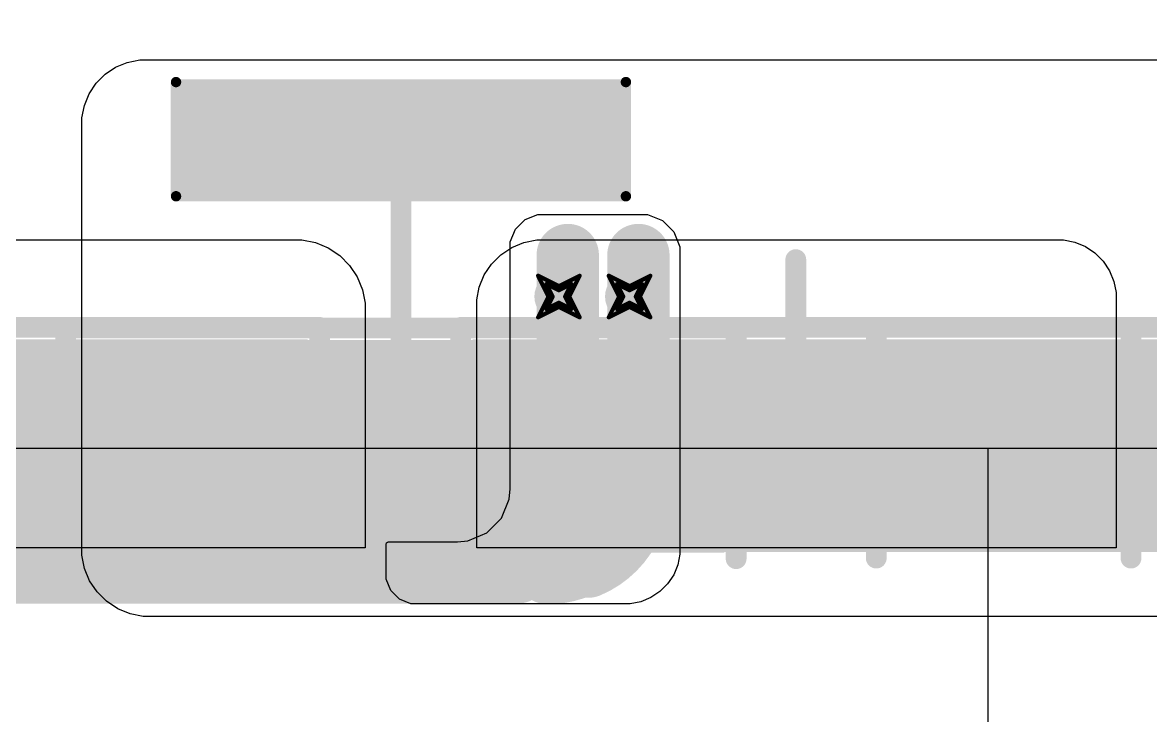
# Model space of a CAD drawing. Header units: inches. Extents: x -2 to 5376, y -4 to 5426.
# Drawn here: x 43.38 to 57.17, y 47.4 to 55.88 of the extents above; entities that cross this region are included whole.
import ezdxf

# ---------------------------------------------------------------- set-up
doc = ezdxf.new("R2010")
doc.units = ezdxf.units.IN
for name, color, linetype in [('Bottom Layer', 5, 'Continuous'), ('Bottom Overlay', 54, 'Continuous'), ('Bottom Paste', 16, 'Continuous'), ('Bottom Solder', 6, 'Continuous'), ('Drill Drawing', 1, 'Continuous'), ('Layer 1', 16, 'Continuous'), ('Layer 2', 76, 'Continuous'), ('Top Layer', 1, 'Continuous'), ('Top Overlay', 2, 'Continuous'), ('Top Paste', 8, 'Continuous'), ('Top Solder', 216, 'Continuous'), ('Via Holes', 16, 'Continuous')]:
    doc.layers.add(name, color=color, linetype=linetype)

# ---------------------------------------------------------------- blocks, each defined once
blk = doc.blocks.new('R___2030_B_40')
at = {"layer": 'Bottom Layer'}
for points in [[(-1.7499965, 3.9000049), (-1.7499965, -3.9000049), (-4.2499915, -3.9000049), (-4.2499915, 3.9000049)], [(4.2499915, 3.9000049), (4.2499915, -3.9000049), (1.7499965, -3.9000049), (1.7499965, 3.9000049)]]:
    blk.add_hatch(color=5, dxfattribs=at).paths.add_polyline_path(points)
at = {"layer": 'Bottom Paste'}
for points in [[(-1.7499965, 3.9000049), (-1.7499965, -3.9000049), (-4.2499915, -3.9000049), (-4.2499915, 3.9000049)], [(4.2499915, 3.9000049), (4.2499915, -3.9000049), (1.7499965, -3.9000049), (1.7499965, 3.9000049)]]:
    blk.add_hatch(color=16, dxfattribs=at).paths.add_polyline_path(points)
at = {"layer": 'Bottom Solder'}
for points in [[(-1.6991965, 3.9508049), (-1.6991965, -3.9508049), (-4.300791499999999, -3.9508049), (-4.300791499999999, 3.9508049)], [(4.300791499999999, 3.9508049), (4.300791499999999, -3.9508049), (1.6991965, -3.9508049), (1.6991965, 3.9508049)]]:
    blk.add_hatch(color=6, dxfattribs=at).paths.add_polyline_path(points)
at = {"layer": 'Bottom Overlay'}
for points in [[(-4.4475908, 4.096816799999999, 0.254, 0.254, 0), (-1.6255746, 4.096816799999999, 0.254, 0.254, 0)], [(-4.4475908, 4.096816799999999, 0.254, 0.254, 0), (-4.4475908, -4.096816799999999, 0.254, 0.254, 0)], [(1.6255746, 4.096816799999999, 0.254, 0.254, 0), (4.4475908, 4.096816799999999, 0.254, 0.254, 0)], [(4.4475908, 4.096816799999999, 0.254, 0.254, 0), (4.4475908, -4.096816799999999, 0.254, 0.254, 0)], [(-4.4475908, -4.096816799999999, 0.254, 0.254, 0), (-1.6255746, -4.096816799999999, 0.254, 0.254, 0)], [(1.6255746, -4.096816799999999, 0.254, 0.254, 0), (4.4475908, -4.096816799999999, 0.254, 0.254, 0)]]:
    blk.add_lwpolyline(points, format="xyseb", dxfattribs=at)
for points in [[(-4.5110908, 4.096816799999999, 0.127, 0.127, 1), (-4.3840908, 4.096816799999999, 0.127, 0.127, 1)], [(-4.5110908, 4.096816799999999, 0.127, 0.127, 1), (-4.3840908, 4.096816799999999, 0.127, 0.127, 1)], [(-1.6890746, 4.096816799999999, 0.127, 0.127, 1), (-1.5620746, 4.096816799999999, 0.127, 0.127, 1)], [(1.5620746, 4.096816799999999, 0.127, 0.127, 1), (1.6890746, 4.096816799999999, 0.127, 0.127, 1)], [(4.3840908, 4.096816799999999, 0.127, 0.127, 1), (4.5110908, 4.096816799999999, 0.127, 0.127, 1)], [(4.3840908, 4.096816799999999, 0.127, 0.127, 1), (4.5110908, 4.096816799999999, 0.127, 0.127, 1)], [(-4.5110908, -4.096816799999999, 0.127, 0.127, 1), (-4.3840908, -4.096816799999999, 0.127, 0.127, 1)], [(-4.5110908, -4.096816799999999, 0.127, 0.127, 1), (-4.3840908, -4.096816799999999, 0.127, 0.127, 1)], [(-1.6890746, -4.096816799999999, 0.127, 0.127, 1), (-1.5620746, -4.096816799999999, 0.127, 0.127, 1)], [(1.5620746, -4.096816799999999, 0.127, 0.127, 1), (1.6890746, -4.096816799999999, 0.127, 0.127, 1)], [(4.3840908, -4.096816799999999, 0.127, 0.127, 1), (4.5110908, -4.096816799999999, 0.127, 0.127, 1)], [(4.3840908, -4.096816799999999, 0.127, 0.127, 1), (4.5110908, -4.096816799999999, 0.127, 0.127, 1)]]:
    blk.add_lwpolyline(points, format="xyseb", close=True, dxfattribs=at)
blk = doc.blocks.new('R___2030_42')
at = {"layer": 'Top Layer'}
for points in [[(-4.2499915, -3.9000049), (-4.2499915, 3.9000049), (-1.7499965, 3.9000049), (-1.7499965, -3.9000049)], [(1.7499965, -3.9000049), (1.7499965, 3.9000049), (4.2499915, 3.9000049), (4.2499915, -3.9000049)]]:
    blk.add_hatch(color=1, dxfattribs=at).paths.add_polyline_path(points)
at = {"layer": 'Top Paste'}
for points in [[(-4.2499915, -3.9000049), (-4.2499915, 3.9000049), (-1.7499965, 3.9000049), (-1.7499965, -3.9000049)], [(1.7499965, -3.9000049), (1.7499965, 3.9000049), (4.2499915, 3.9000049), (4.2499915, -3.9000049)]]:
    blk.add_hatch(color=8, dxfattribs=at).paths.add_polyline_path(points)
at = {"layer": 'Top Solder'}
for points in [[(-4.300791499999999, -3.9508049), (-4.300791499999999, 3.9508049), (-1.6991965, 3.9508049), (-1.6991965, -3.9508049)], [(1.6991965, -3.9508049), (1.6991965, 3.9508049), (4.300791499999999, 3.9508049), (4.300791499999999, -3.9508049)]]:
    blk.add_hatch(color=216, dxfattribs=at).paths.add_polyline_path(points)
at = {"layer": 'Top Overlay'}
for points in [[(-4.4475908, 4.096816799999999, 0.254, 0.254, 0), (-1.6255746, 4.096816799999999, 0.254, 0.254, 0)], [(-4.4475908, 4.096816799999999, 0.254, 0.254, 0), (-4.4475908, -4.096816799999999, 0.254, 0.254, 0)], [(1.6255746, 4.096816799999999, 0.254, 0.254, 0), (4.4475908, 4.096816799999999, 0.254, 0.254, 0)], [(4.4475908, 4.096816799999999, 0.254, 0.254, 0), (4.4475908, -4.096816799999999, 0.254, 0.254, 0)], [(-4.4475908, -4.096816799999999, 0.254, 0.254, 0), (-1.6255746, -4.096816799999999, 0.254, 0.254, 0)], [(1.6255746, -4.096816799999999, 0.254, 0.254, 0), (4.4475908, -4.096816799999999, 0.254, 0.254, 0)]]:
    blk.add_lwpolyline(points, format="xyseb", dxfattribs=at)
for points in [[(-4.5110908, 4.096816799999999, 0.127, 0.127, 1), (-4.3840908, 4.096816799999999, 0.127, 0.127, 1)], [(-4.5110908, 4.096816799999999, 0.127, 0.127, 1), (-4.3840908, 4.096816799999999, 0.127, 0.127, 1)], [(-1.6890746, 4.096816799999999, 0.127, 0.127, 1), (-1.5620746, 4.096816799999999, 0.127, 0.127, 1)], [(1.5620746, 4.096816799999999, 0.127, 0.127, 1), (1.6890746, 4.096816799999999, 0.127, 0.127, 1)], [(4.3840908, 4.096816799999999, 0.127, 0.127, 1), (4.5110908, 4.096816799999999, 0.127, 0.127, 1)], [(4.3840908, 4.096816799999999, 0.127, 0.127, 1), (4.5110908, 4.096816799999999, 0.127, 0.127, 1)], [(-4.5110908, -4.096816799999999, 0.127, 0.127, 1), (-4.3840908, -4.096816799999999, 0.127, 0.127, 1)], [(-4.5110908, -4.096816799999999, 0.127, 0.127, 1), (-4.3840908, -4.096816799999999, 0.127, 0.127, 1)], [(-1.6890746, -4.096816799999999, 0.127, 0.127, 1), (-1.5620746, -4.096816799999999, 0.127, 0.127, 1)], [(1.5620746, -4.096816799999999, 0.127, 0.127, 1), (1.6890746, -4.096816799999999, 0.127, 0.127, 1)], [(4.3840908, -4.096816799999999, 0.127, 0.127, 1), (4.5110908, -4.096816799999999, 0.127, 0.127, 1)], [(4.3840908, -4.096816799999999, 0.127, 0.127, 1), (4.5110908, -4.096816799999999, 0.127, 0.127, 1)]]:
    blk.add_lwpolyline(points, format="xyseb", close=True, dxfattribs=at)
blk = doc.blocks.new('R___2030_B_45')
at = {"layer": 'Bottom Layer'}
for points in [[(-1.7499965, 3.9000049), (-1.7499965, -3.9000049), (-4.2499915, -3.9000049), (-4.2499915, 3.9000049)], [(4.2499915, 3.9000049), (4.2499915, -3.9000049), (1.7499965, -3.9000049), (1.7499965, 3.9000049)]]:
    blk.add_hatch(color=5, dxfattribs=at).paths.add_polyline_path(points)
at = {"layer": 'Bottom Paste'}
for points in [[(-1.7499965, 3.9000049), (-1.7499965, -3.9000049), (-4.2499915, -3.9000049), (-4.2499915, 3.9000049)], [(4.2499915, 3.9000049), (4.2499915, -3.9000049), (1.7499965, -3.9000049), (1.7499965, 3.9000049)]]:
    blk.add_hatch(color=16, dxfattribs=at).paths.add_polyline_path(points)
at = {"layer": 'Bottom Solder'}
for points in [[(-1.6991965, 3.9508049), (-1.6991965, -3.9508049), (-4.300791499999999, -3.9508049), (-4.300791499999999, 3.9508049)], [(4.300791499999999, 3.9508049), (4.300791499999999, -3.9508049), (1.6991965, -3.9508049), (1.6991965, 3.9508049)]]:
    blk.add_hatch(color=6, dxfattribs=at).paths.add_polyline_path(points)
at = {"layer": 'Bottom Overlay'}
for points in [[(-4.4475908, 4.096816799999999, 0.254, 0.254, 0), (-1.6255746, 4.096816799999999, 0.254, 0.254, 0)], [(-4.4475908, 4.096816799999999, 0.254, 0.254, 0), (-4.4475908, -4.096816799999999, 0.254, 0.254, 0)], [(1.6255746, 4.096816799999999, 0.254, 0.254, 0), (4.4475908, 4.096816799999999, 0.254, 0.254, 0)], [(4.4475908, 4.096816799999999, 0.254, 0.254, 0), (4.4475908, -4.096816799999999, 0.254, 0.254, 0)], [(-4.4475908, -4.096816799999999, 0.254, 0.254, 0), (-1.6255746, -4.096816799999999, 0.254, 0.254, 0)], [(1.6255746, -4.096816799999999, 0.254, 0.254, 0), (4.4475908, -4.096816799999999, 0.254, 0.254, 0)]]:
    blk.add_lwpolyline(points, format="xyseb", dxfattribs=at)
for points in [[(-4.5110908, 4.096816799999999, 0.127, 0.127, 1), (-4.3840908, 4.096816799999999, 0.127, 0.127, 1)], [(-4.5110908, 4.096816799999999, 0.127, 0.127, 1), (-4.3840908, 4.096816799999999, 0.127, 0.127, 1)], [(-1.6890746, 4.096816799999999, 0.127, 0.127, 1), (-1.5620746, 4.096816799999999, 0.127, 0.127, 1)], [(1.5620746, 4.096816799999999, 0.127, 0.127, 1), (1.6890746, 4.096816799999999, 0.127, 0.127, 1)], [(4.3840908, 4.096816799999999, 0.127, 0.127, 1), (4.5110908, 4.096816799999999, 0.127, 0.127, 1)], [(4.3840908, 4.096816799999999, 0.127, 0.127, 1), (4.5110908, 4.096816799999999, 0.127, 0.127, 1)], [(-4.5110908, -4.096816799999999, 0.127, 0.127, 1), (-4.3840908, -4.096816799999999, 0.127, 0.127, 1)], [(-4.5110908, -4.096816799999999, 0.127, 0.127, 1), (-4.3840908, -4.096816799999999, 0.127, 0.127, 1)], [(-1.6890746, -4.096816799999999, 0.127, 0.127, 1), (-1.5620746, -4.096816799999999, 0.127, 0.127, 1)], [(1.5620746, -4.096816799999999, 0.127, 0.127, 1), (1.6890746, -4.096816799999999, 0.127, 0.127, 1)], [(4.3840908, -4.096816799999999, 0.127, 0.127, 1), (4.5110908, -4.096816799999999, 0.127, 0.127, 1)], [(4.3840908, -4.096816799999999, 0.127, 0.127, 1), (4.5110908, -4.096816799999999, 0.127, 0.127, 1)]]:
    blk.add_lwpolyline(points, format="xyseb", close=True, dxfattribs=at)
blk = doc.blocks.new('R___2030_61')
at = {"layer": 'Top Layer'}
for points in [[(-4.2499915, -3.9000049), (-4.2499915, 3.9000049), (-1.7499965, 3.9000049), (-1.7499965, -3.9000049)], [(1.7499965, -3.9000049), (1.7499965, 3.9000049), (4.2499915, 3.9000049), (4.2499915, -3.9000049)]]:
    blk.add_hatch(color=1, dxfattribs=at).paths.add_polyline_path(points)
at = {"layer": 'Top Paste'}
for points in [[(-4.2499915, -3.9000049), (-4.2499915, 3.9000049), (-1.7499965, 3.9000049), (-1.7499965, -3.9000049)], [(1.7499965, -3.9000049), (1.7499965, 3.9000049), (4.2499915, 3.9000049), (4.2499915, -3.9000049)]]:
    blk.add_hatch(color=8, dxfattribs=at).paths.add_polyline_path(points)
at = {"layer": 'Top Solder'}
for points in [[(-4.300791499999999, -3.9508049), (-4.300791499999999, 3.9508049), (-1.6991965, 3.9508049), (-1.6991965, -3.9508049)], [(1.6991965, -3.9508049), (1.6991965, 3.9508049), (4.300791499999999, 3.9508049), (4.300791499999999, -3.9508049)]]:
    blk.add_hatch(color=216, dxfattribs=at).paths.add_polyline_path(points)
at = {"layer": 'Top Overlay'}
for points in [[(-4.4475908, 4.096816799999999, 0.254, 0.254, 0), (-1.6255746, 4.096816799999999, 0.254, 0.254, 0)], [(-4.4475908, 4.096816799999999, 0.254, 0.254, 0), (-4.4475908, -4.096816799999999, 0.254, 0.254, 0)], [(1.6255746, 4.096816799999999, 0.254, 0.254, 0), (4.44759334, 4.096816799999999, 0.254, 0.254, 0)], [(4.44759334, 4.096816799999999, 0.254, 0.254, 0), (4.4475908, -4.096814259999999, 0.254, 0.254, 0)], [(-4.4475908, -4.096816799999999, 0.254, 0.254, 0), (-1.6255746, -4.096816799999999, 0.254, 0.254, 0)], [(4.4475908, -4.096814259999999, 0.254, 0.254, 0), (1.6255746, -4.096816799999999, 0.254, 0.254, 0)]]:
    blk.add_lwpolyline(points, format="xyseb", dxfattribs=at)
for points in [[(-4.5110908, 4.096816799999999, 0.127, 0.127, 1), (-4.3840908, 4.096816799999999, 0.127, 0.127, 1)], [(-4.5110908, 4.096816799999999, 0.127, 0.127, 1), (-4.3840908, 4.096816799999999, 0.127, 0.127, 1)], [(-1.6890746, 4.096816799999999, 0.127, 0.127, 1), (-1.5620746, 4.096816799999999, 0.127, 0.127, 1)], [(1.5620746, 4.096816799999999, 0.127, 0.127, 1), (1.6890746, 4.096816799999999, 0.127, 0.127, 1)], [(4.38409334, 4.096816799999999, 0.127, 0.127, 1), (4.51109334, 4.096816799999999, 0.127, 0.127, 1)], [(4.38409334, 4.096816799999999, 0.127, 0.127, 1), (4.51109334, 4.096816799999999, 0.127, 0.127, 1)], [(-4.5110908, -4.096816799999999, 0.127, 0.127, 1), (-4.3840908, -4.096816799999999, 0.127, 0.127, 1)], [(-4.5110908, -4.096816799999999, 0.127, 0.127, 1), (-4.3840908, -4.096816799999999, 0.127, 0.127, 1)], [(-1.6890746, -4.096816799999999, 0.127, 0.127, 1), (-1.5620746, -4.096816799999999, 0.127, 0.127, 1)], [(1.5620746, -4.096816799999999, 0.127, 0.127, 1), (1.6890746, -4.096816799999999, 0.127, 0.127, 1)], [(4.3840908, -4.096814259999999, 0.127, 0.127, 1), (4.5110908, -4.096814259999999, 0.127, 0.127, 1)], [(4.3840908, -4.096814259999999, 0.127, 0.127, 1), (4.5110908, -4.096814259999999, 0.127, 0.127, 1)]]:
    blk.add_lwpolyline(points, format="xyseb", close=True, dxfattribs=at)
blk = doc.blocks.new('C___2220_B_101')
at = {"layer": 'Bottom Layer'}
for points in [[(-3.199997409999999, 2.59999988), (-1.99999727, 2.59999988), (-1.99999727, -2.59999988), (-3.199997409999999, -2.59999988)], [(2.00000235, 2.59999988), (3.20000249, 2.59999988), (3.20000249, -2.59999988), (2.00000235, -2.59999988)]]:
    blk.add_hatch(color=5, dxfattribs=at).paths.add_polyline_path(points)
at = {"layer": 'Bottom Paste'}
for points in [[(-3.199997409999999, 2.59999988), (-1.99999727, 2.59999988), (-1.99999727, -2.59999988), (-3.199997409999999, -2.59999988)], [(2.00000235, 2.59999988), (3.20000249, 2.59999988), (3.20000249, -2.59999988), (2.00000235, -2.59999988)]]:
    blk.add_hatch(color=16, dxfattribs=at).paths.add_polyline_path(points)
at = {"layer": 'Bottom Solder'}
for points in [[(-3.30159741, 2.70159988), (-1.89839727, 2.70159988), (-1.89839727, -2.70159988), (-3.30159741, -2.70159988)], [(1.89840235, 2.70159988), (3.30160249, 2.70159988), (3.30160249, -2.70159988), (1.89840235, -2.70159988)]]:
    blk.add_hatch(color=6, dxfattribs=at).paths.add_polyline_path(points)
at = {"layer": 'Bottom Overlay'}
for points in [[(-3.3274, -2.74919948, 0.127, 0.127, 0), (-3.3274, 2.74919948, 0.127, 0.127, 0)], [(-1.9304, 2.74919948, 0.127, 0.127, 0), (-3.3274, 2.74919948, 0.127, 0.127, 0)], [(3.32740508, 2.74919948, 0.127, 0.127, 0), (1.93040508, 2.74919948, 0.127, 0.127, 0)], [(3.32740508, -2.74919948, 0.127, 0.127, 0), (3.32740508, 2.74919948, 0.127, 0.127, 0)], [(-1.9304, -2.74919948, 0.127, 0.127, 0), (-3.3274, -2.74919948, 0.127, 0.127, 0)], [(3.32740508, -2.74919948, 0.127, 0.127, 0), (1.93040508, -2.74919948, 0.127, 0.127, 0)]]:
    blk.add_lwpolyline(points, format="xyseb", dxfattribs=at)
for points in [[(-3.35915, 2.74919948, 0.0635, 0.0635, 1), (-3.29565, 2.74919948, 0.0635, 0.0635, 1)], [(-3.35915, 2.74919948, 0.0635, 0.0635, 1), (-3.29565, 2.74919948, 0.0635, 0.0635, 1)], [(-1.96215, 2.74919948, 0.0635, 0.0635, 1), (-1.89865, 2.74919948, 0.0635, 0.0635, 1)], [(1.89865508, 2.74919948, 0.0635, 0.0635, 1), (1.96215508, 2.74919948, 0.0635, 0.0635, 1)], [(3.29565508, 2.74919948, 0.0635, 0.0635, 1), (3.35915508, 2.74919948, 0.0635, 0.0635, 1)], [(3.29565508, 2.74919948, 0.0635, 0.0635, 1), (3.35915508, 2.74919948, 0.0635, 0.0635, 1)], [(-3.35915, -2.74919948, 0.0635, 0.0635, 1), (-3.29565, -2.74919948, 0.0635, 0.0635, 1)], [(-3.35915, -2.74919948, 0.0635, 0.0635, 1), (-3.29565, -2.74919948, 0.0635, 0.0635, 1)], [(-1.96215, -2.74919948, 0.0635, 0.0635, 1), (-1.89865, -2.74919948, 0.0635, 0.0635, 1)], [(1.89865508, -2.74919948, 0.0635, 0.0635, 1), (1.96215508, -2.74919948, 0.0635, 0.0635, 1)], [(3.29565508, -2.74919948, 0.0635, 0.0635, 1), (3.35915508, -2.74919948, 0.0635, 0.0635, 1)], [(3.29565508, -2.74919948, 0.0635, 0.0635, 1), (3.35915508, -2.74919948, 0.0635, 0.0635, 1)]]:
    blk.add_lwpolyline(points, format="xyseb", close=True, dxfattribs=at)

msp = doc.modelspace()

# ---------------------------------------------------------------- hatches: boundary and pattern name
at = {"layer": 'Bottom Layer'}
h = msp.add_hatch(color=5, dxfattribs=at)
edge = h.paths.add_edge_path()
edge.add_arc((49.93639492, 52.52916595999999), 0.2999994, 0, 360)
h = msp.add_hatch(color=5, dxfattribs=at)
edge = h.paths.add_edge_path()
edge.add_arc((50.7999873, 52.52916595999999), 0.2999994, 0, 360)
at = {"layer": 'Layer 1'}
h = msp.add_hatch(color=16, dxfattribs=at)
edge = h.paths.add_edge_path()
edge.add_arc((49.93639492, 52.52916595999999), 0.2999994, 0, 360)
h = msp.add_hatch(color=16, dxfattribs=at)
edge = h.paths.add_edge_path()
edge.add_arc((50.7999873, 52.52916595999999), 0.2999994, 0, 360)
at = {"layer": 'Layer 2'}
h = msp.add_hatch(color=76, dxfattribs=at)
edge = h.paths.add_edge_path()
edge.add_arc((49.93639492, 52.52916595999999), 0.2999994, 0, 360)
h = msp.add_hatch(color=76, dxfattribs=at)
edge = h.paths.add_edge_path()
edge.add_arc((50.7999873, 52.52916595999999), 0.2999994, 0, 360)
at = {"layer": 'Top Layer'}
h = msp.add_hatch(color=1, dxfattribs=at)
edge = h.paths.add_edge_path()
edge.add_arc((49.93639492, 52.52916595999999), 0.2999994, 0, 360)
h = msp.add_hatch(color=1, dxfattribs=at)
edge = h.paths.add_edge_path()
edge.add_arc((50.7999873, 52.52916595999999), 0.2999994, 0, 360)
at = {"layer": 'Via Holes'}
h = msp.add_hatch(color=7, dxfattribs=at)
edge = h.paths.add_edge_path()
edge.add_arc((49.93639492, 52.52916595999999), 0.1499997, 0, 360)
h = msp.add_hatch(color=7, dxfattribs=at)
edge = h.paths.add_edge_path()
edge.add_arc((50.7999873, 52.52916595999999), 0.1499997, 0, 360)

# ---------------------------------------------------------------- linework, layer by layer
at = {"layer": 'Bottom Layer'}
for p, q in [((44.66152612, 55.39265274), (44.81305235999999, 55.42279491999999)), ((44.81305235999999, 55.42279491999999), (44.89029884, 55.42279491999999)), ((44.89029884, 55.42279491999999), (44.89030138, 55.42279746)), ((44.89030138, 55.42279746), (61.75389224, 55.42279491999999)), ((44.39033286, 55.24769748), (44.51879082, 55.33352916)), ((44.51879082, 55.33352916), (44.66152612, 55.39265274)), ((44.28108745999999, 55.13845208), (44.39033286, 55.24769748)), ((44.1361322, 54.86725881999999), (44.19525578, 55.00999412)), ((44.19525578, 55.00999412), (44.28108745999999, 55.13845208)), ((44.10599256, 54.71573258), (44.1361322, 54.86725881999999)), ((44.10599001999999, 49.44693946), (44.10599256, 54.63848609999999)), ((44.10599256, 54.63848609999999), (44.10599256, 54.71573258)), ((44.10599001999999, 49.44693946), (44.10599001999999, 49.44693946)), ((44.10599001999999, 49.36505748), (44.10599001999999, 49.44693946)), ((44.1379356, 49.20444566), (44.10599001999999, 49.36505748)), ((44.20060502, 49.05315055999999), (44.1379356, 49.20444566)), ((44.29158528, 48.91699131999999), (44.20060502, 49.05315055999999)), ((44.40738134, 48.80119526), (44.29158528, 48.91699131999999)), ((44.54354058, 48.710215), (44.40738134, 48.80119526)), ((44.69483568, 48.64754558), (44.54354058, 48.710215)), ((44.8554475, 48.61559999999999), (44.69483568, 48.64754558)), ((44.93732948, 48.61559999999999), (44.8554475, 48.61559999999999)), ((61.7474, 48.61559999999999), (44.93732948, 48.61559999999999))]:
    msp.add_line(p, q, dxfattribs=at)
for points in [[(48.00599492, 50.69693696, 0.254, 0.254, 0), (48.00599492, 54.483, 0.254, 0.254, 0)], [(48.00599492, 54.483, 0.254, 0.254, 0), (48.00599999999999, 54.483, 0.254, 0.254, 0)], [(52.83199491999999, 50.82393696, 0.254, 0.254, 0), (52.83199491999999, 52.980971, 0.254, 0.254, 0)], [(52.95899491999999, 50.69693696, 0.254, 0.254, -0.4142135623730951), (52.83199491999999, 50.82393696, 0.254, 0.254, 0)], [(48.00599492, 50.69693696, 0.254, 0.254, 0), (52.95899491999999, 50.69693696, 0.254, 0.254, 0)], [(52.95899491999999, 50.69693696, 0.254, 0.254, 0), (57.91199237999999, 50.69693696, 0.254, 0.254, 0)]]:
    msp.add_lwpolyline(points, format="xyseb", dxfattribs=at)
for points in [[(47.94249492, 54.483, 0.127, 0.127, 1), (48.06949492, 54.483, 0.127, 0.127, 1)], [(47.94249492, 54.483, 0.127, 0.127, 1), (48.06949492, 54.483, 0.127, 0.127, 1)], [(47.9425, 54.483, 0.127, 0.127, 1), (48.0695, 54.483, 0.127, 0.127, 1)], [(52.76849491999999, 52.980971, 0.127, 0.127, 1), (52.89549492, 52.980971, 0.127, 0.127, 1)], [(52.76849491999999, 50.82393696, 0.127, 0.127, 1), (52.89549492, 50.82393696, 0.127, 0.127, 1)], [(52.76849491999999, 50.82393696, 0.127, 0.127, 1), (52.89549492, 50.82393696, 0.127, 0.127, 1)], [(47.94249492, 50.69693696, 0.127, 0.127, 1), (48.06949492, 50.69693696, 0.127, 0.127, 1)], [(47.94249492, 50.69693696, 0.127, 0.127, 1), (48.06949492, 50.69693696, 0.127, 0.127, 1)], [(52.89549492, 50.69693696, 0.127, 0.127, 1), (53.02249491999999, 50.69693696, 0.127, 0.127, 1)], [(52.89549492, 50.69693696, 0.127, 0.127, 1), (53.02249491999999, 50.69693696, 0.127, 0.127, 1)], [(52.89549492, 50.69693696, 0.127, 0.127, 1), (53.02249491999999, 50.69693696, 0.127, 0.127, 1)]]:
    msp.add_lwpolyline(points, format="xyseb", close=True, dxfattribs=at)
at = {"layer": 'Drill Drawing'}
for points in [[(49.68239492, 52.78316596000001, 0.0508, 0.0508, 0), (49.93639492, 52.65616596, 0.0508, 0.0508, 0)], [(49.68239492, 52.78316596000001, 0.0508, 0.0508, 0), (49.80939492, 52.52916595999999, 0.0508, 0.0508, 0)], [(49.93639492, 52.65616596, 0.0508, 0.0508, 0), (50.19039492, 52.78316596000001, 0.0508, 0.0508, 0)], [(50.06339491999999, 52.52916595999999, 0.0508, 0.0508, 0), (50.19039492, 52.78316596000001, 0.0508, 0.0508, 0)], [(50.54598729999999, 52.78316596000001, 0.0508, 0.0508, 0), (50.7999873, 52.65616596, 0.0508, 0.0508, 0)], [(50.54598729999999, 52.78316596000001, 0.0508, 0.0508, 0), (50.6729873, 52.52916595999999, 0.0508, 0.0508, 0)], [(50.7999873, 52.65616596, 0.0508, 0.0508, 0), (51.0539873, 52.78316596000001, 0.0508, 0.0508, 0)], [(50.92698729999999, 52.52916595999999, 0.0508, 0.0508, 0), (51.0539873, 52.78316596000001, 0.0508, 0.0508, 0)], [(49.78399492, 52.68156596, 0.0508, 0.0508, 0), (49.93639492, 52.60536596, 0.0508, 0.0508, 0)], [(49.78399492, 52.68156596, 0.0508, 0.0508, 0), (49.86019492, 52.52916595999999, 0.0508, 0.0508, 0)], [(49.93639492, 52.60536596, 0.0508, 0.0508, 0), (50.08879492, 52.68156596, 0.0508, 0.0508, 0)], [(50.01259492, 52.52916595999999, 0.0508, 0.0508, 0), (50.08879492, 52.68156596, 0.0508, 0.0508, 0)], [(50.6475873, 52.68156596, 0.0508, 0.0508, 0), (50.7999873, 52.60536596, 0.0508, 0.0508, 0)], [(50.6475873, 52.68156596, 0.0508, 0.0508, 0), (50.7237873, 52.52916595999999, 0.0508, 0.0508, 0)], [(50.7999873, 52.60536596, 0.0508, 0.0508, 0), (50.9523873, 52.68156596, 0.0508, 0.0508, 0)], [(50.8761873, 52.52916595999999, 0.0508, 0.0508, 0), (50.9523873, 52.68156596, 0.0508, 0.0508, 0)], [(49.68239492, 52.27516596, 0.0508, 0.0508, 0), (49.80939492, 52.52916595999999, 0.0508, 0.0508, 0)], [(49.78399492, 52.37676596, 0.0508, 0.0508, 0), (49.86019492, 52.52916595999999, 0.0508, 0.0508, 0)], [(50.01259492, 52.52916595999999, 0.0508, 0.0508, 0), (50.08879492, 52.37676596, 0.0508, 0.0508, 0)], [(50.06339491999999, 52.52916595999999, 0.0508, 0.0508, 0), (50.19039492, 52.27516596, 0.0508, 0.0508, 0)], [(50.54598729999999, 52.27516596, 0.0508, 0.0508, 0), (50.6729873, 52.52916595999999, 0.0508, 0.0508, 0)], [(50.6475873, 52.37676596, 0.0508, 0.0508, 0), (50.7237873, 52.52916595999999, 0.0508, 0.0508, 0)], [(50.8761873, 52.52916595999999, 0.0508, 0.0508, 0), (50.9523873, 52.37676596, 0.0508, 0.0508, 0)], [(50.92698729999999, 52.52916595999999, 0.0508, 0.0508, 0), (51.0539873, 52.27516596, 0.0508, 0.0508, 0)], [(49.68239492, 52.27516596, 0.0508, 0.0508, 0), (49.93639492, 52.40216596, 0.0508, 0.0508, 0)], [(49.78399492, 52.37676596, 0.0508, 0.0508, 0), (49.93639492, 52.45296595999999, 0.0508, 0.0508, 0)], [(49.93639492, 52.45296595999999, 0.0508, 0.0508, 0), (50.08879492, 52.37676596, 0.0508, 0.0508, 0)], [(49.93639492, 52.40216596, 0.0508, 0.0508, 0), (50.19039492, 52.27516596, 0.0508, 0.0508, 0)], [(50.54598729999999, 52.27516596, 0.0508, 0.0508, 0), (50.7999873, 52.40216596, 0.0508, 0.0508, 0)], [(50.6475873, 52.37676596, 0.0508, 0.0508, 0), (50.7999873, 52.45296595999999, 0.0508, 0.0508, 0)], [(50.7999873, 52.45296595999999, 0.0508, 0.0508, 0), (50.9523873, 52.37676596, 0.0508, 0.0508, 0)], [(50.7999873, 52.40216596, 0.0508, 0.0508, 0), (51.0539873, 52.27516596, 0.0508, 0.0508, 0)]]:
    msp.add_lwpolyline(points, format="xyseb", dxfattribs=at)
for points in [[(49.66969492, 52.78316596000001, 0.0254, 0.0254, 1), (49.69509492, 52.78316596000001, 0.0254, 0.0254, 1)], [(49.66969492, 52.78316596000001, 0.0254, 0.0254, 1), (49.69509492, 52.78316596000001, 0.0254, 0.0254, 1)], [(50.17769491999999, 52.78316596000001, 0.0254, 0.0254, 1), (50.20309492, 52.78316596000001, 0.0254, 0.0254, 1)], [(50.17769491999999, 52.78316596000001, 0.0254, 0.0254, 1), (50.20309492, 52.78316596000001, 0.0254, 0.0254, 1)], [(50.5332873, 52.78316596000001, 0.0254, 0.0254, 1), (50.5586873, 52.78316596000001, 0.0254, 0.0254, 1)], [(50.5332873, 52.78316596000001, 0.0254, 0.0254, 1), (50.5586873, 52.78316596000001, 0.0254, 0.0254, 1)], [(51.0412873, 52.78316596000001, 0.0254, 0.0254, 1), (51.06668729999999, 52.78316596000001, 0.0254, 0.0254, 1)], [(51.0412873, 52.78316596000001, 0.0254, 0.0254, 1), (51.06668729999999, 52.78316596000001, 0.0254, 0.0254, 1)], [(49.77129492, 52.68156596, 0.0254, 0.0254, 1), (49.79669492, 52.68156596, 0.0254, 0.0254, 1)], [(49.77129492, 52.68156596, 0.0254, 0.0254, 1), (49.79669492, 52.68156596, 0.0254, 0.0254, 1)], [(49.92369492, 52.65616596, 0.0254, 0.0254, 1), (49.94909492, 52.65616596, 0.0254, 0.0254, 1)], [(49.92369492, 52.65616596, 0.0254, 0.0254, 1), (49.94909492, 52.65616596, 0.0254, 0.0254, 1)], [(50.07609492, 52.68156596, 0.0254, 0.0254, 1), (50.10149492, 52.68156596, 0.0254, 0.0254, 1)], [(50.07609492, 52.68156596, 0.0254, 0.0254, 1), (50.10149492, 52.68156596, 0.0254, 0.0254, 1)], [(50.6348873, 52.68156596, 0.0254, 0.0254, 1), (50.6602873, 52.68156596, 0.0254, 0.0254, 1)], [(50.6348873, 52.68156596, 0.0254, 0.0254, 1), (50.6602873, 52.68156596, 0.0254, 0.0254, 1)], [(50.7872873, 52.65616596, 0.0254, 0.0254, 1), (50.8126873, 52.65616596, 0.0254, 0.0254, 1)], [(50.7872873, 52.65616596, 0.0254, 0.0254, 1), (50.8126873, 52.65616596, 0.0254, 0.0254, 1)], [(50.9396873, 52.68156596, 0.0254, 0.0254, 1), (50.96508729999999, 52.68156596, 0.0254, 0.0254, 1)], [(50.9396873, 52.68156596, 0.0254, 0.0254, 1), (50.96508729999999, 52.68156596, 0.0254, 0.0254, 1)], [(49.79669492, 52.52916595999999, 0.0254, 0.0254, 1), (49.82209492, 52.52916595999999, 0.0254, 0.0254, 1)], [(49.79669492, 52.52916595999999, 0.0254, 0.0254, 1), (49.82209492, 52.52916595999999, 0.0254, 0.0254, 1)], [(49.84749492, 52.52916595999999, 0.0254, 0.0254, 1), (49.87289491999999, 52.52916595999999, 0.0254, 0.0254, 1)], [(49.84749492, 52.52916595999999, 0.0254, 0.0254, 1), (49.87289491999999, 52.52916595999999, 0.0254, 0.0254, 1)], [(49.92369492, 52.60536596, 0.0254, 0.0254, 1), (49.94909492, 52.60536596, 0.0254, 0.0254, 1)], [(49.92369492, 52.60536596, 0.0254, 0.0254, 1), (49.94909492, 52.60536596, 0.0254, 0.0254, 1)], [(49.99989492, 52.52916595999999, 0.0254, 0.0254, 1), (50.02529491999999, 52.52916595999999, 0.0254, 0.0254, 1)], [(49.99989492, 52.52916595999999, 0.0254, 0.0254, 1), (50.02529491999999, 52.52916595999999, 0.0254, 0.0254, 1)], [(50.05069492, 52.52916595999999, 0.0254, 0.0254, 1), (50.07609492, 52.52916595999999, 0.0254, 0.0254, 1)], [(50.05069492, 52.52916595999999, 0.0254, 0.0254, 1), (50.07609492, 52.52916595999999, 0.0254, 0.0254, 1)], [(50.6602873, 52.52916595999999, 0.0254, 0.0254, 1), (50.6856873, 52.52916595999999, 0.0254, 0.0254, 1)], [(50.6602873, 52.52916595999999, 0.0254, 0.0254, 1), (50.6856873, 52.52916595999999, 0.0254, 0.0254, 1)], [(50.7110873, 52.52916595999999, 0.0254, 0.0254, 1), (50.7364873, 52.52916595999999, 0.0254, 0.0254, 1)], [(50.7110873, 52.52916595999999, 0.0254, 0.0254, 1), (50.7364873, 52.52916595999999, 0.0254, 0.0254, 1)], [(50.7872873, 52.60536596, 0.0254, 0.0254, 1), (50.8126873, 52.60536596, 0.0254, 0.0254, 1)], [(50.7872873, 52.60536596, 0.0254, 0.0254, 1), (50.8126873, 52.60536596, 0.0254, 0.0254, 1)], [(50.8634873, 52.52916595999999, 0.0254, 0.0254, 1), (50.8888873, 52.52916595999999, 0.0254, 0.0254, 1)], [(50.8634873, 52.52916595999999, 0.0254, 0.0254, 1), (50.8888873, 52.52916595999999, 0.0254, 0.0254, 1)], [(50.9142873, 52.52916595999999, 0.0254, 0.0254, 1), (50.9396873, 52.52916595999999, 0.0254, 0.0254, 1)], [(50.9142873, 52.52916595999999, 0.0254, 0.0254, 1), (50.9396873, 52.52916595999999, 0.0254, 0.0254, 1)], [(49.77129492, 52.37676596, 0.0254, 0.0254, 1), (49.79669492, 52.37676596, 0.0254, 0.0254, 1)], [(49.77129492, 52.37676596, 0.0254, 0.0254, 1), (49.79669492, 52.37676596, 0.0254, 0.0254, 1)], [(49.92369492, 52.45296595999999, 0.0254, 0.0254, 1), (49.94909492, 52.45296595999999, 0.0254, 0.0254, 1)], [(49.92369492, 52.45296595999999, 0.0254, 0.0254, 1), (49.94909492, 52.45296595999999, 0.0254, 0.0254, 1)], [(49.92369492, 52.40216596, 0.0254, 0.0254, 1), (49.94909492, 52.40216596, 0.0254, 0.0254, 1)], [(49.92369492, 52.40216596, 0.0254, 0.0254, 1), (49.94909492, 52.40216596, 0.0254, 0.0254, 1)], [(50.07609492, 52.37676596, 0.0254, 0.0254, 1), (50.10149492, 52.37676596, 0.0254, 0.0254, 1)], [(50.07609492, 52.37676596, 0.0254, 0.0254, 1), (50.10149492, 52.37676596, 0.0254, 0.0254, 1)], [(50.6348873, 52.37676596, 0.0254, 0.0254, 1), (50.6602873, 52.37676596, 0.0254, 0.0254, 1)], [(50.6348873, 52.37676596, 0.0254, 0.0254, 1), (50.6602873, 52.37676596, 0.0254, 0.0254, 1)], [(50.7872873, 52.45296595999999, 0.0254, 0.0254, 1), (50.8126873, 52.45296595999999, 0.0254, 0.0254, 1)], [(50.7872873, 52.45296595999999, 0.0254, 0.0254, 1), (50.8126873, 52.45296595999999, 0.0254, 0.0254, 1)], [(50.7872873, 52.40216596, 0.0254, 0.0254, 1), (50.8126873, 52.40216596, 0.0254, 0.0254, 1)], [(50.7872873, 52.40216596, 0.0254, 0.0254, 1), (50.8126873, 52.40216596, 0.0254, 0.0254, 1)], [(50.9396873, 52.37676596, 0.0254, 0.0254, 1), (50.96508729999999, 52.37676596, 0.0254, 0.0254, 1)], [(50.9396873, 52.37676596, 0.0254, 0.0254, 1), (50.96508729999999, 52.37676596, 0.0254, 0.0254, 1)], [(49.66969492, 52.27516596, 0.0254, 0.0254, 1), (49.69509492, 52.27516596, 0.0254, 0.0254, 1)], [(49.66969492, 52.27516596, 0.0254, 0.0254, 1), (49.69509492, 52.27516596, 0.0254, 0.0254, 1)], [(50.17769491999999, 52.27516596, 0.0254, 0.0254, 1), (50.20309492, 52.27516596, 0.0254, 0.0254, 1)], [(50.17769491999999, 52.27516596, 0.0254, 0.0254, 1), (50.20309492, 52.27516596, 0.0254, 0.0254, 1)], [(50.5332873, 52.27516596, 0.0254, 0.0254, 1), (50.5586873, 52.27516596, 0.0254, 0.0254, 1)], [(50.5332873, 52.27516596, 0.0254, 0.0254, 1), (50.5586873, 52.27516596, 0.0254, 0.0254, 1)], [(51.0412873, 52.27516596, 0.0254, 0.0254, 1), (51.06668729999999, 52.27516596, 0.0254, 0.0254, 1)], [(51.0412873, 52.27516596, 0.0254, 0.0254, 1), (51.06668729999999, 52.27516596, 0.0254, 0.0254, 1)]]:
    msp.add_lwpolyline(points, format="xyseb", close=True, dxfattribs=at)
at = {"layer": 'Layer 1'}
msp.add_line((-1.05204768, 50.673), (86.55513042, 50.673), dxfattribs=at)
at = {"layer": 'Layer 2'}
for p, q in [((49.52430785999999, 53.4705687), (49.67869159999999, 53.53451574)), ((49.67869159999999, 53.53451574), (49.76224236, 53.53451574)), ((49.76224236, 53.53451574), (49.76224236, 53.53451827999999)), ((49.76224236, 53.53451827999999), (50.91897868, 53.53451574)), ((50.91897868, 53.53451574), (51.0179066, 53.53451574)), ((51.0179066, 53.53451574), (51.20070277999999, 53.45879833999999)), ((49.34220509999999, 53.19802669999999), (49.4061496, 53.35241043999999)), ((49.4061496, 53.35241043999999), (49.52430785999999, 53.4705687)), ((51.20070277999999, 53.45879833999999), (51.34061105999999, 53.31889005999999)), ((51.34061105999999, 53.31889005999999), (51.41632846, 53.13609387999999)), ((49.34220256, 50.1759855), (49.34220509999999, 53.11447848)), ((49.34220509999999, 53.11447848), (49.34220509999999, 53.19802669999999)), ((51.41632846, 53.13609387999999), (51.41632846, 53.03716596)), ((51.41632846, 53.03716596), (51.416331, 53.03716596)), ((51.416331, 53.03716596), (51.41632846, 50.37700364)), ((55.18394348, 50.673), (63.27139492, 50.67299491999999)), ((55.18394348, 46.54820256), (55.18394348, 50.673)), ((51.41632846, 50.37700364), (51.41632337999999, 49.44600728)), ((49.23333307999999, 49.81709111999999), (49.32978704, 50.04995578)), ((49.32978704, 50.04995578), (49.34219748, 50.17598296)), ((49.34219748, 50.17598296), (49.34220256, 50.1759855)), ((49.34220256, 50.1759855), (49.34220256, 50.1759855)), ((49.05510636, 49.6388644), (49.23333307999999, 49.81709111999999)), ((48.8222417, 49.54241044), (49.05510636, 49.6388644)), ((47.82446873999999, 49.50127006), (47.82992974, 49.51445012)), ((47.82447128, 49.49413774), (47.82446873999999, 49.50127006)), ((47.82447128, 49.14636348), (47.82447128, 49.49413774)), ((47.82992974, 49.51445012), (47.84001608, 49.52453646)), ((47.84001608, 49.52453646), (47.85319613999999, 49.52999492)), ((47.85319613999999, 49.52999492), (47.86032846, 49.52999238)), ((47.86032846, 49.52999238), (47.860331, 49.52999746)), ((47.860331, 49.52999746), (48.69621452, 49.52999999999999)), ((48.69621452, 49.52999999999999), (48.8222417, 49.54241044)), ((51.41632592, 49.37935768), (51.3903214, 49.2486188)), ((51.41632337999999, 49.44600728), (51.41632592, 49.37935768)), ((51.3903214, 49.2486188), (51.33931058, 49.12546436)), ((47.82447128, 49.07135982), (47.82447128, 49.14636348)), ((47.82447128, 49.14636348), (47.82447128, 49.14636348)), ((51.33931058, 49.12546436), (51.26525434, 49.01463146)), ((47.88187274, 48.93277488), (47.82447128, 49.07135982)), ((51.26525434, 49.01463146), (51.17099747999999, 48.92037206)), ((47.98794059999999, 48.82670702), (47.88187274, 48.93277488)), ((48.12652554, 48.76930556), (47.98794059999999, 48.82670702)), ((51.06016204, 48.84631582), (50.93700759999999, 48.79530754)), ((51.17099747999999, 48.92037206), (51.06016204, 48.84631582)), ((48.2015292, 48.76930556), (48.12652554, 48.76930556)), ((50.73962166, 48.76930556), (48.2015292, 48.76930556)), ((50.80626872000001, 48.76930302), (50.73961912, 48.76930556)), ((50.73961912, 48.76930556), (50.73962166, 48.76930556)), ((50.93700759999999, 48.79530754), (50.80626872000001, 48.76930302))]:
    msp.add_line(p, q, dxfattribs=at)
for points in [[(50.044731, 50.37700364, 0.7619999999999999, 0.7619999999999999, 0), (50.044731, 53.03716596, 0.7619999999999999, 0.7619999999999999, 0)], [(50.90832337999999, 50.69693696, 0.7619999999999999, 0.7619999999999999, 0), (50.90832337999999, 53.03716596, 0.7619999999999999, 0.7619999999999999, 0)], [(50.044731, 50.14947043999999, 0.7619999999999999, 0.7619999999999999, -0.3015976381985263), (49.43142768, 49.22519999999999, 0.7619999999999999, 0.7619999999999999, 0)], [(50.90832337999999, 50.14947043999999, 0.7619999999999999, 0.7619999999999999, -0.3015976381985263), (50.29502005999999, 49.22519999999999, 0.7619999999999999, 0.7619999999999999, 0)], [(20.1322178, 49.15486739999999, 0.7619999999999999, 0.7619999999999999, 0), (48.97747634, 49.15486739999999, 0.7619999999999999, 0.7619999999999999, 0)], [(48.97747634, 49.15486739999999, 0.7619999999999999, 0.7619999999999999, -0.0005956487160797386), (48.97534528, 49.15486486, 0.7619999999999999, 0.7619999999999999, 0)], [(49.3230916, 49.22519492, 0.7619999999999999, 0.7619999999999999, -0.09950781632028585), (48.97747634, 49.15486739999999, 0.7619999999999999, 0.7619999999999999, 0)], [(48.97747634, 49.15486739999999, 0.7619999999999999, 0.7619999999999999, 0), (49.43142768, 49.15486739999999, 0.7619999999999999, 0.7619999999999999, 0)], [(49.3230916, 49.22519999999999, 0.7619999999999999, 0.7619999999999999, 0), (49.43142768, 49.22519999999999, 0.7619999999999999, 0.7619999999999999, 0)], [(49.43142768, 49.22519999999999, 0.7619999999999999, 0.7619999999999999, 0), (50.18668398, 49.22519999999999, 0.7619999999999999, 0.7619999999999999, 0)], [(50.18668398, 49.22519999999999, 0.7619999999999999, 0.7619999999999999, -0.1001096436395133), (49.79688034, 49.14636348, 0.7619999999999999, 0.7619999999999999, 0)]]:
    msp.add_lwpolyline(points, format="xyseb", dxfattribs=at)
for points in [[(49.854231, 53.03716596, 0.3809999999999999, 0.3809999999999999, 1), (50.235231, 53.03716596, 0.3809999999999999, 0.3809999999999999, 1)], [(50.71782338, 53.03716596, 0.3809999999999999, 0.3809999999999999, 1), (51.09882338, 53.03716596, 0.3809999999999999, 0.3809999999999999, 1)], [(50.71782338, 50.69693696, 0.3809999999999999, 0.3809999999999999, 1), (51.09882338, 50.69693696, 0.3809999999999999, 0.3809999999999999, 1)], [(49.854231, 50.37700364, 0.3809999999999999, 0.3809999999999999, 1), (50.235231, 50.37700364, 0.3809999999999999, 0.3809999999999999, 1)], [(49.854231, 50.14947043999999, 0.3809999999999999, 0.3809999999999999, 1), (50.235231, 50.14947043999999, 0.3809999999999999, 0.3809999999999999, 1)], [(50.71782338, 50.14947043999999, 0.3809999999999999, 0.3809999999999999, 1), (51.09882338, 50.14947043999999, 0.3809999999999999, 0.3809999999999999, 1)], [(48.78484527999999, 49.15486486, 0.3809999999999999, 0.3809999999999999, 1), (49.16584528, 49.15486486, 0.3809999999999999, 0.3809999999999999, 1)], [(48.78697634, 49.15486739999999, 0.3809999999999999, 0.3809999999999999, 1), (49.16797634, 49.15486739999999, 0.3809999999999999, 0.3809999999999999, 1)], [(48.78697634, 49.15486739999999, 0.3809999999999999, 0.3809999999999999, 1), (49.16797634, 49.15486739999999, 0.3809999999999999, 0.3809999999999999, 1)], [(48.78697634, 49.15486739999999, 0.3809999999999999, 0.3809999999999999, 1), (49.16797634, 49.15486739999999, 0.3809999999999999, 0.3809999999999999, 1)], [(48.78697634, 49.15486739999999, 0.3809999999999999, 0.3809999999999999, 1), (49.16797634, 49.15486739999999, 0.3809999999999999, 0.3809999999999999, 1)], [(49.1325916, 49.22519999999999, 0.3809999999999999, 0.3809999999999999, 1), (49.5135916, 49.22519999999999, 0.3809999999999999, 0.3809999999999999, 1)], [(49.1325916, 49.22519492, 0.3809999999999999, 0.3809999999999999, 1), (49.5135916, 49.22519492, 0.3809999999999999, 0.3809999999999999, 1)], [(49.24092768, 49.22519999999999, 0.3809999999999999, 0.3809999999999999, 1), (49.62192767999999, 49.22519999999999, 0.3809999999999999, 0.3809999999999999, 1)], [(49.24092768, 49.22519999999999, 0.3809999999999999, 0.3809999999999999, 1), (49.62192767999999, 49.22519999999999, 0.3809999999999999, 0.3809999999999999, 1)], [(49.24092768, 49.22519999999999, 0.3809999999999999, 0.3809999999999999, 1), (49.62192767999999, 49.22519999999999, 0.3809999999999999, 0.3809999999999999, 1)], [(49.24092768, 49.15486739999999, 0.3809999999999999, 0.3809999999999999, 1), (49.62192767999999, 49.15486739999999, 0.3809999999999999, 0.3809999999999999, 1)], [(49.60638033999999, 49.14636348, 0.3809999999999999, 0.3809999999999999, 1), (49.98738033999999, 49.14636348, 0.3809999999999999, 0.3809999999999999, 1)], [(49.99618398, 49.22519999999999, 0.3809999999999999, 0.3809999999999999, 1), (50.37718398, 49.22519999999999, 0.3809999999999999, 0.3809999999999999, 1)], [(49.99618398, 49.22519999999999, 0.3809999999999999, 0.3809999999999999, 1), (50.37718398, 49.22519999999999, 0.3809999999999999, 0.3809999999999999, 1)], [(50.10452006, 49.22519999999999, 0.3809999999999999, 0.3809999999999999, 1), (50.48552006, 49.22519999999999, 0.3809999999999999, 0.3809999999999999, 1)]]:
    msp.add_lwpolyline(points, format="xyseb", close=True, dxfattribs=at)
at = {"layer": 'Top Layer'}
for p, q in [((29.91286372, 53.22138454), (46.71037647999999, 53.22138454)), ((46.71037647999999, 53.22138454), (46.79501436, 53.22138454)), ((46.79501436, 53.22138454), (46.96103638, 53.18835946)), ((49.50770642, 53.19014762), (49.66473684, 53.22138454)), ((49.66473684, 53.22138454), (49.74479255999999, 53.22138454)), ((49.74479255999999, 53.22138454), (49.74479255999999, 53.22138454)), ((49.74479255999999, 53.22138454), (56.03237459999999, 53.22137945999999)), ((56.03237459999999, 53.22137945999999), (56.10280372, 53.221382)), ((56.10280372, 53.221382), (56.24095432, 53.19390428)), ((46.96103638, 53.18835946), (47.11742672, 53.1235793)), ((47.11742672, 53.1235793), (47.25817574, 53.0295358)), ((49.22666049999999, 53.03992694), (49.35978698, 53.12887773999999)), ((49.35978698, 53.12887773999999), (49.50770642, 53.19014762)), ((56.24095432, 53.19390428), (56.37108868, 53.1400004)), ((56.37108868, 53.1400004), (56.48820554, 53.06174554)), ((47.25817574, 53.0295358), (47.37787323999999, 52.9098383)), ((49.11344762, 52.92671406), (49.22666049999999, 53.03992694)), ((56.48820554, 53.06174554), (56.58780656, 52.96214452)), ((56.58780656, 52.96214452), (56.66606142, 52.84502766)), ((47.37787323999999, 52.9098383), (47.47191674, 52.76908928)), ((49.02449682, 52.79358758), (49.11344762, 52.92671406)), ((56.66606142, 52.84502766), (56.71996276, 52.7148933)), ((47.47191674, 52.76908928), (47.5366969, 52.61269894)), ((48.96322694, 52.64566814), (49.02449682, 52.79358758)), ((56.71996276, 52.7148933), (56.74744047999999, 52.5767427)), ((47.5366969, 52.61269894), (47.56972198, 52.44667692)), ((48.93199256, 52.48863772), (48.96322694, 52.64566814)), ((56.74744047999999, 52.5767427), (56.74743794, 52.50631357999999)), ((47.56972198, 52.44667692), (47.56972198, 52.36203904)), ((48.93199256, 52.40858453999999), (48.93199256, 52.48863772)), ((48.93199256, 49.4539905), (48.93199256, 52.40858453999999)), ((56.74743794, 52.50631357999999), (56.74744302, 52.50631612)), ((56.74744302, 52.50631612), (56.74744302, 49.45398542)), ((47.56972198, 52.36203904), (47.56972198, 52.36203904)), ((47.56972198, 52.36203904), (47.56972198, 49.45398542)), ((47.56972198, 49.45398542), (36.91551418, 49.45398542)), ((56.74744302, 49.45398542), (48.93199256, 49.4539905))]:
    msp.add_line(p, q, dxfattribs=at)
msp.add_lwpolyline([(52.18146536, 51.35452009999999, 0.254, 0.254, 0), (52.83199745999999, 50.703988, 0.254, 0.254, 0)], format="xyseb", dxfattribs=at)
for points in [[(52.11796536, 51.35452009999999, 0.127, 0.127, 1), (52.24496536, 51.35452009999999, 0.127, 0.127, 1)], [(52.76849745999999, 50.703988, 0.127, 0.127, 1), (52.89549746, 50.703988, 0.127, 0.127, 1)]]:
    msp.add_lwpolyline(points, format="xyseb", close=True, dxfattribs=at)

# ---------------------------------------------------------------- block references
for name, p, rotation in [('C___2220_B_101', (48.00599999999999, 57.08300241999999), 270), ('R___2030_61', (42.91603303999999, 47.70399399999999), 90), ('R___2030_B_40', (48.00599492, 47.69694295999999), 90), ('R___2030_42', (52.83199745999999, 47.70399399999999), 90), ('R___2030_B_45', (57.91199237999999, 47.70399399999999), 90)]:
    msp.add_blockref(name, p, dxfattribs=dict(rotation=rotation))

doc.saveas('drawing.dxf')
